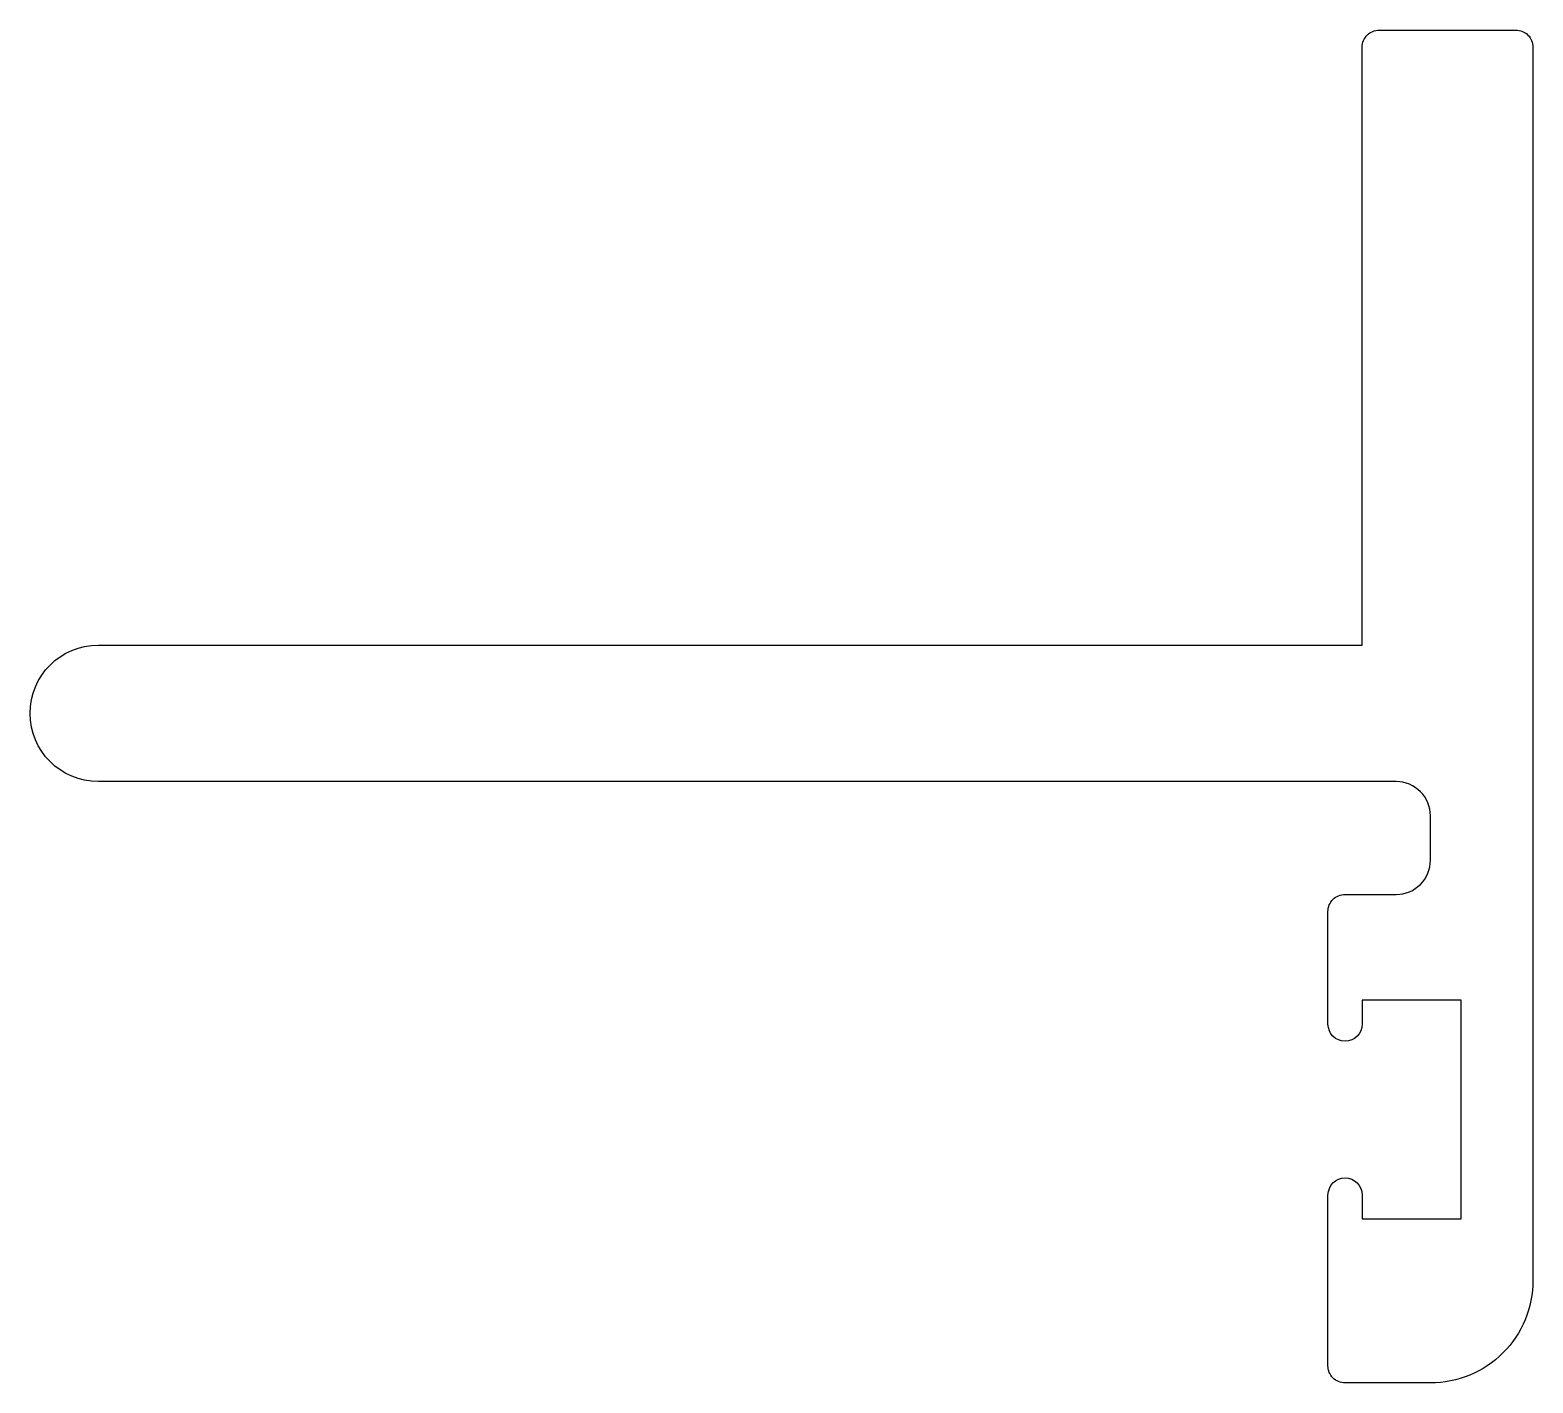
# Model space of a CAD drawing. Extents: x 1137.8 to 1181.8, y 43.1 to 82.7.
import ezdxf

# ---------------------------------------------------------------- set-up
doc = ezdxf.new("R2010")
doc.units = 0
doc.header["$LTSCALE"] = 15
doc.layers.get('0').update_dxf_attribs({"linetype": 'CONTINUOUS'})

msp = doc.modelspace()

# ---------------------------------------------------------------- linework, layer by layer
msp.add_lwpolyline([(1178.785, 43.085), (1176.285, 43.085, -0.414214), (1175.785, 43.585), (1175.785, 48.585, -1), (1176.785, 48.585), (1176.785, 47.885), (1179.685, 47.885), (1179.685, 54.285), (1176.785, 54.285), (1176.785, 53.585, -1), (1175.785, 53.585), (1175.785, 56.885, -0.414214), (1176.285, 57.385), (1177.785, 57.385, 0.414214), (1178.785, 58.385), (1178.785, 59.685, 0.414214), (1177.785, 60.685), (1161.553, 60.685), (1139.785, 60.685, -1), (1139.785, 64.685), (1176.785, 64.685), (1176.785, 82.185, -0.414214), (1177.285, 82.685), (1181.285, 82.685, -0.414214), (1181.785, 82.185), (1181.785, 46.085, -0.414214)], format="xyb", close=True)

doc.saveas('drawing.dxf')
